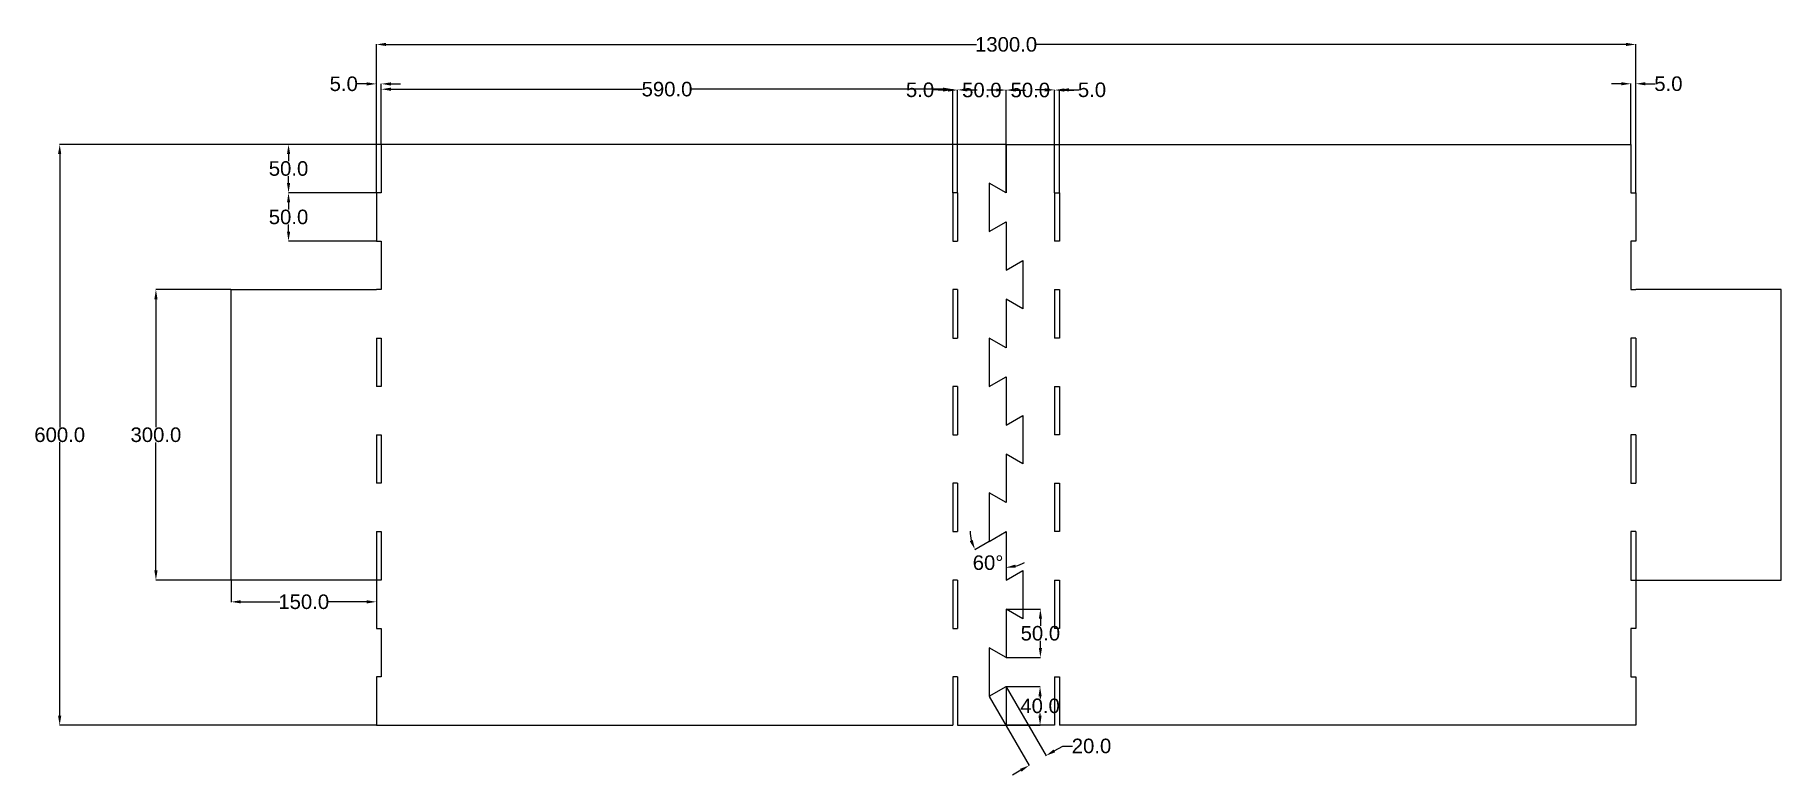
# Model space of a CAD drawing. Header units: millimetres. Extents: x -352 to 1450, y -51 to 713.
import ezdxf

# ---------------------------------------------------------------- set-up
doc = ezdxf.new("R2010")
doc.units = ezdxf.units.MM
doc.header["$LTSCALE"] = 30
doc.header["$MEASUREMENT"] = 0
doc.layers.add('POINT', color=8, linetype='Continuous')
doc.styles.get("Standard").update_dxf_attribs({"font": 'arial.ttf', "height": 15})
doc.dimstyles.get("Standard").update_dxf_attribs({"dimtxt": 15, "dimasz": 10, "dimexe": 0.18, "dimexo": 0.0625, "dimgap": 0.09, "dimtad": 0, "dimtih": 1, "dimtoh": 1, "dimdec": 1, "dimzin": 0, "dimdsep": 46, "dimtxsty": 'Standard', "dimcen": 0.09, "dimadec": 0, "dimazin": 0, "dimtfac": 1, "dimtdec": 1, "dimtofl": 0, "dimtmove": 0, "dimatfit": 3, "dimfxl": 1, "dimtolj": 1, "dimtzin": 0, "dimarcsym": 0})

# ---------------------------------------------------------------- blocks, each defined once
blk = doc.blocks.new('*D14')
at = {"layer": 'Defpoints', "color": 0, "transparency": 16777216}
for p in [(1300, 703.2), (0, 550), (1300, 550)]:
    blk.add_point(p, dxfattribs=at)
at = {"layer": 'POINT', "color": 0, "lineweight": -2, "transparency": 16777216}
for p, q in [((0, 550.1), (0, 703.4)), ((10, 703.2), (619.5, 703.2)), ((1290, 703.2), (680.5, 703.2)), ((1300, 550.1), (1300, 703.4))]:
    blk.add_line(p, q, dxfattribs=at)
at = {"layer": 'POINT', "color": 0, "transparency": 16777216}
for points in [[(10, 704.9), (10, 701.6), (0, 703.2)], [(1290, 704.9), (1290, 701.6), (1300, 703.2)]]:
    blk.add_solid(points, dxfattribs=at)
at = {"layer": 'POINT', "color": 0, "transparency": 16777216, "insert": (650, 703.2), "char_height": 15, "attachment_point": 5}
blk.add_mtext('\\A1;1300.0', dxfattribs=at)
blk = doc.blocks.new('*D15')
at = {"layer": 'Defpoints', "color": 0, "transparency": 16777216}
for p in [(0, 662.5), (0, 600), (5, 600)]:
    blk.add_point(p, dxfattribs=at)
at = {"layer": 'POINT', "color": 0, "lineweight": -2, "transparency": 16777216}
for p, q in [((-10, 662.5), (-20, 662.5)), ((0, 600.1), (0, 662.6)), ((5, 600.1), (5, 662.6)), ((15, 662.5), (25, 662.5))]:
    blk.add_line(p, q, dxfattribs=at)
at = {"layer": 'POINT', "color": 0, "transparency": 16777216}
for points in [[(-10, 664.1), (-10, 660.8), (0, 662.5)], [(15, 664.1), (15, 660.8), (5, 662.5)]]:
    blk.add_solid(points, dxfattribs=at)
at = {"layer": 'POINT', "color": 0, "transparency": 16777216, "insert": (-33.7, 662.5), "char_height": 15, "attachment_point": 5}
blk.add_mtext('\\A1;5.0', dxfattribs=at)
blk = doc.blocks.new('*D16')
at = {"layer": 'Defpoints', "color": 0, "transparency": 16777216}
for p in [(5, 600), (-90.7, 550), (5, 550)]:
    blk.add_point(p, dxfattribs=at)
at = {"layer": 'POINT', "color": 0, "lineweight": -2, "transparency": 16777216}
for p, q in [((4.9, 600), (-90.8, 600)), ((-90.7, 590), (-90.7, 582.7)), ((-90.7, 560), (-90.7, 567.3)), ((4.9, 550), (-90.8, 550))]:
    blk.add_line(p, q, dxfattribs=at)
at = {"layer": 'POINT', "color": 0, "transparency": 16777216}
for points in [[(-92.3, 590), (-89, 590), (-90.7, 600)], [(-92.3, 560), (-89, 560), (-90.7, 550)]]:
    blk.add_solid(points, dxfattribs=at)
at = {"layer": 'POINT', "color": 0, "transparency": 16777216, "insert": (-90.7, 575), "char_height": 15, "attachment_point": 5}
blk.add_mtext('\\A1;50.0', dxfattribs=at)
blk = doc.blocks.new('*D22')
at = {"layer": 'Defpoints', "color": 0, "transparency": 16777216}
for p in [(1300, 662.6), (1295, 600), (1300, 600)]:
    blk.add_point(p, dxfattribs=at)
at = {"layer": 'POINT', "color": 0, "lineweight": -2, "transparency": 16777216}
for p, q in [((1285, 662.6), (1275, 662.6)), ((1295, 600.1), (1295, 662.8)), ((1300, 600.1), (1300, 662.8)), ((1310, 662.6), (1320, 662.6))]:
    blk.add_line(p, q, dxfattribs=at)
at = {"layer": 'POINT', "color": 0, "transparency": 16777216}
for points in [[(1285, 664.3), (1285, 661), (1295, 662.6)], [(1310, 664.3), (1310, 661), (1300, 662.6)]]:
    blk.add_solid(points, dxfattribs=at)
at = {"layer": 'POINT', "color": 0, "transparency": 16777216, "insert": (1333.7, 662.6), "char_height": 15, "attachment_point": 5}
blk.add_mtext('\\A1;5.0', dxfattribs=at)
blk = doc.blocks.new('*D30')
at = {"layer": 'Defpoints', "color": 0, "transparency": 16777216}
for p in [(0, 550), (-90.7, 500), (0, 500)]:
    blk.add_point(p, dxfattribs=at)
at = {"layer": 'POINT', "color": 0, "lineweight": -2, "transparency": 16777216}
for p, q in [((-0.1, 550), (-90.8, 550)), ((-90.7, 540), (-90.7, 532.7)), ((-90.7, 510), (-90.7, 517.3)), ((-0.1, 500), (-90.8, 500))]:
    blk.add_line(p, q, dxfattribs=at)
at = {"layer": 'POINT', "color": 0, "transparency": 16777216}
for points in [[(-92.3, 540), (-89, 540), (-90.7, 550)], [(-92.3, 510), (-89, 510), (-90.7, 500)]]:
    blk.add_solid(points, dxfattribs=at)
at = {"layer": 'POINT', "color": 0, "transparency": 16777216, "insert": (-90.7, 525), "char_height": 15, "attachment_point": 5}
blk.add_mtext('\\A1;50.0', dxfattribs=at)
blk = doc.blocks.new('*D31')
at = {"layer": 'Defpoints', "color": 0, "transparency": 16777216}
for p in [(-150, 450), (-227.6, 150), (-150, 150)]:
    blk.add_point(p, dxfattribs=at)
at = {"layer": 'POINT', "color": 0, "lineweight": -2, "transparency": 16777216}
for p, q in [((-150.1, 450), (-227.7, 450)), ((-227.6, 440), (-227.6, 307.8)), ((-227.6, 160), (-227.6, 292.2)), ((-150.1, 150), (-227.7, 150))]:
    blk.add_line(p, q, dxfattribs=at)
at = {"layer": 'POINT', "color": 0, "transparency": 16777216}
for points in [[(-229.2, 440), (-225.9, 440), (-227.6, 450)], [(-229.2, 160), (-225.9, 160), (-227.6, 150)]]:
    blk.add_solid(points, dxfattribs=at)
at = {"layer": 'POINT', "color": 0, "transparency": 16777216, "insert": (-227.6, 300), "char_height": 15, "attachment_point": 5}
blk.add_mtext('\\A1;300.0', dxfattribs=at)
blk = doc.blocks.new('*D32')
at = {"layer": 'Defpoints', "color": 0, "transparency": 16777216}
for p in [(-150, 150), (0, 150), (-150, 127.5)]:
    blk.add_point(p, dxfattribs=at)
at = {"layer": 'POINT', "color": 0, "lineweight": -2, "transparency": 16777216}
for p, q in [((-150, 149.9), (-150, 127.3)), ((0, 149.9), (0, 127.3)), ((-140, 127.5), (-99.7, 127.5)), ((-10, 127.5), (-50.3, 127.5))]:
    blk.add_line(p, q, dxfattribs=at)
at = {"layer": 'POINT', "color": 0, "transparency": 16777216}
for points in [[(-140, 129.2), (-140, 125.9), (-150, 127.5)], [(-10, 129.2), (-10, 125.9), (0, 127.5)]]:
    blk.add_solid(points, dxfattribs=at)
at = {"layer": 'POINT', "color": 0, "transparency": 16777216, "insert": (-75, 127.5), "char_height": 15, "attachment_point": 5}
blk.add_mtext('\\A1;150.0', dxfattribs=at)
blk = doc.blocks.new('*D33')
at = {"layer": 'Defpoints', "color": 0, "transparency": 16777216}
for p in [(5, 600), (0, 0), (-326.9, 0)]:
    blk.add_point(p, dxfattribs=at)
at = {"layer": 'POINT', "color": 0, "lineweight": -2, "transparency": 16777216}
for p, q in [((4.9, 600), (-327.1, 600)), ((-326.9, 590), (-326.9, 307.7)), ((-326.9, 10), (-326.9, 292.3)), ((-0.1, 0), (-327.1, 0))]:
    blk.add_line(p, q, dxfattribs=at)
at = {"layer": 'POINT', "color": 0, "transparency": 16777216}
for points in [[(-328.6, 590), (-325.3, 590), (-326.9, 600)], [(-328.6, 10), (-325.3, 10), (-326.9, 0)]]:
    blk.add_solid(points, dxfattribs=at)
at = {"layer": 'POINT', "color": 0, "transparency": 16777216, "insert": (-326.9, 300), "char_height": 15, "attachment_point": 5}
blk.add_mtext('\\A1;600.0', dxfattribs=at)
blk = doc.blocks.new('*D37')
at = {"layer": 'Defpoints', "color": 0, "transparency": 16777216}
for p in [(700, 656.1), (650, 600), (700, 550)]:
    blk.add_point(p, dxfattribs=at)
at = {"layer": 'POINT', "color": 0, "lineweight": -2, "transparency": 16777216}
for p, q in [((640, 656.1), (630, 656.1)), ((650, 600.1), (650, 656.3)), ((700, 550.1), (700, 656.3)), ((710, 656.1), (720, 656.1))]:
    blk.add_line(p, q, dxfattribs=at)
at = {"layer": 'POINT', "color": 0, "transparency": 16777216}
for points in [[(640, 657.8), (640, 654.5), (650, 656.1)], [(710, 657.8), (710, 654.5), (700, 656.1)]]:
    blk.add_solid(points, dxfattribs=at)
at = {"layer": 'POINT', "color": 0, "transparency": 16777216, "insert": (675, 656.1), "char_height": 15, "attachment_point": 5}
blk.add_mtext('\\A1;50.0', dxfattribs=at)
blk = doc.blocks.new('*D38')
at = {"layer": 'Defpoints', "color": 0, "transparency": 16777216}
for p in [(650, 656.1), (600, 550), (650, 550)]:
    blk.add_point(p, dxfattribs=at)
at = {"layer": 'POINT', "color": 0, "lineweight": -2, "transparency": 16777216}
for p, q in [((590, 656.1), (580, 656.1)), ((600, 550.1), (600, 656.3)), ((650, 550.1), (650, 656.3)), ((660, 656.1), (670, 656.1))]:
    blk.add_line(p, q, dxfattribs=at)
at = {"layer": 'POINT', "color": 0, "transparency": 16777216}
for points in [[(590, 657.8), (590, 654.5), (600, 656.1)], [(660, 657.8), (660, 654.5), (650, 656.1)]]:
    blk.add_solid(points, dxfattribs=at)
at = {"layer": 'POINT', "color": 0, "transparency": 16777216, "insert": (625, 656.1), "char_height": 15, "attachment_point": 5}
blk.add_mtext('\\A1;50.0', dxfattribs=at)
blk = doc.blocks.new('*D39')
at = {"layer": 'Defpoints', "color": 0, "transparency": 16777216}
for p in [(595, 656.3), (595, 550), (600, 550)]:
    blk.add_point(p, dxfattribs=at)
at = {"layer": 'POINT', "color": 0, "lineweight": -2, "transparency": 16777216}
for p, q in [((585, 656.3), (575, 656.3)), ((595, 550.1), (595, 656.5)), ((600, 550.1), (600, 656.5)), ((610, 656.3), (620, 656.3))]:
    blk.add_line(p, q, dxfattribs=at)
at = {"layer": 'POINT', "color": 0, "transparency": 16777216}
for points in [[(585, 658), (585, 654.6), (595, 656.3)], [(610, 658), (610, 654.6), (600, 656.3)]]:
    blk.add_solid(points, dxfattribs=at)
at = {"layer": 'POINT', "color": 0, "transparency": 16777216, "insert": (561.2, 656.3), "char_height": 15, "attachment_point": 5}
blk.add_mtext('\\A1;5.0', dxfattribs=at)
blk = doc.blocks.new('*D40')
at = {"layer": 'Defpoints', "color": 0, "transparency": 16777216}
for p in [(5, 657), (5, 600), (595, 550)]:
    blk.add_point(p, dxfattribs=at)
at = {"layer": 'POINT', "color": 0, "lineweight": -2, "transparency": 16777216}
for p, q in [((5, 600.1), (5, 657.1)), ((15, 657), (274.6, 657)), ((585, 657), (325.4, 657)), ((595, 550.1), (595, 657.1))]:
    blk.add_line(p, q, dxfattribs=at)
at = {"layer": 'POINT', "color": 0, "transparency": 16777216}
for points in [[(15, 658.6), (15, 655.3), (5, 657)], [(585, 658.6), (585, 655.3), (595, 657)]]:
    blk.add_solid(points, dxfattribs=at)
at = {"layer": 'POINT', "color": 0, "transparency": 16777216, "insert": (300, 657), "char_height": 15, "attachment_point": 5}
blk.add_mtext('\\A1;590.0', dxfattribs=at)
blk = doc.blocks.new('*D41')
at = {"layer": 'Defpoints', "color": 0, "transparency": 16777216}
for p in [(705, 656.3), (700, 550), (705, 550)]:
    blk.add_point(p, dxfattribs=at)
at = {"layer": 'POINT', "color": 0, "lineweight": -2, "transparency": 16777216}
for p, q in [((690, 656.3), (680, 656.3)), ((700, 550.1), (700, 656.5)), ((705, 550.1), (705, 656.5)), ((715, 656.3), (725, 656.3))]:
    blk.add_line(p, q, dxfattribs=at)
at = {"layer": 'POINT', "color": 0, "transparency": 16777216}
for points in [[(690, 658), (690, 654.6), (700, 656.3)], [(715, 658), (715, 654.6), (705, 656.3)]]:
    blk.add_solid(points, dxfattribs=at)
at = {"layer": 'POINT', "color": 0, "transparency": 16777216, "insert": (738.7, 656.3), "char_height": 15, "attachment_point": 5}
blk.add_mtext('\\A1;5.0', dxfattribs=at)
blk = doc.blocks.new('*D43')
at = {"layer": 'Defpoints', "color": 0, "transparency": 16777216}
for p in [(649.9, 120), (649.9, 70), (685.4, 70)]:
    blk.add_point(p, dxfattribs=at)
at = {"layer": 'POINT', "color": 0, "lineweight": -2, "transparency": 16777216}
for p, q in [((650, 120), (685.6, 120)), ((685.4, 110), (685.4, 102.7)), ((685.4, 80), (685.4, 87.3)), ((650, 70), (685.6, 70))]:
    blk.add_line(p, q, dxfattribs=at)
at = {"layer": 'POINT', "color": 0, "transparency": 16777216}
for points in [[(683.8, 110), (687.1, 110), (685.4, 120)], [(683.8, 80), (687.1, 80), (685.4, 70)]]:
    blk.add_solid(points, dxfattribs=at)
at = {"layer": 'POINT', "color": 0, "transparency": 16777216, "insert": (685.4, 95), "char_height": 15, "attachment_point": 5}
blk.add_mtext('\\A1;50.0', dxfattribs=at)
blk = doc.blocks.new('*D44')
at = {"layer": 'Defpoints', "color": 0, "transparency": 16777216}
for p in [(649.9, 40), (650, 0), (685.1, 0)]:
    blk.add_point(p, dxfattribs=at)
at = {"layer": 'POINT', "color": 0, "lineweight": -2, "transparency": 16777216}
for p, q in [((650, 40), (685.2, 40)), ((685.1, 30), (685.1, 27.7)), ((650.1, 0), (685.2, 0)), ((685.1, 10), (685.1, 12.3))]:
    blk.add_line(p, q, dxfattribs=at)
at = {"layer": 'POINT', "color": 0, "transparency": 16777216}
for points in [[(683.4, 30), (686.7, 30), (685.1, 40)], [(683.4, 10), (686.7, 10), (685.1, 0)]]:
    blk.add_solid(points, dxfattribs=at)
at = {"layer": 'POINT', "color": 0, "transparency": 16777216, "insert": (685.1, 20), "char_height": 15, "attachment_point": 5}
blk.add_mtext('\\A1;40.0', dxfattribs=at)
blk = doc.blocks.new('*D45')
at = {"layer": 'Defpoints', "color": 0, "transparency": 16777216}
for p in [(649.9, 40), (632.6, 30), (691.2, -31.4)]:
    blk.add_point(p, dxfattribs=at)
at = {"layer": 'POINT', "color": 0, "lineweight": -2, "transparency": 16777216}
for p, q in [((650, 39.9), (691.3, -31.6)), ((632.6, 29.9), (673.9, -41.6)), ((699.8, -26.4), (708.5, -21.4)), ((708.5, -21.4), (718.5, -21.4)), ((665.2, -46.4), (656.5, -51.4))]:
    blk.add_line(p, q, dxfattribs=at)
at = {"layer": 'POINT', "color": 0, "transparency": 16777216}
for points in [[(699, -25), (700.7, -27.9), (691.2, -31.4)], [(664.4, -45), (666, -47.9), (673.9, -41.4)]]:
    blk.add_solid(points, dxfattribs=at)
at = {"layer": 'POINT', "color": 0, "transparency": 16777216, "insert": (738.2, -21.4), "char_height": 15, "attachment_point": 5}
blk.add_mtext('\\A1;20.0', dxfattribs=at)
blk = doc.blocks.new('*D46')
at = {"layer": 'Defpoints', "color": 0, "transparency": 16777216}
for p in [(649.9, 200), (649.9, 200), (632.6, 190), (626.1, 171.6), (649.9, 150)]:
    blk.add_point(p, dxfattribs=at)
at = {"layer": 'POINT', "color": 0, "lineweight": -2, "transparency": 16777216}
blk.add_line((632.6, 190), (617.7, 181.4), dxfattribs=at)
for start, end in [(178.953, 194.4765), (285.5235, 301.047)]:
    blk.add_arc((649.9, 200), 37, start, end, dxfattribs=at)
at = {"layer": 'POINT', "color": 0, "transparency": 16777216}
for points in [[(615.6, 191.4), (612.5, 190.1), (617.9, 181.5)], [(660.1, 162.7), (659.6, 166), (649.9, 163)]]:
    blk.add_solid(points, dxfattribs=at)
at = {"layer": 'POINT', "color": 0, "transparency": 16777216, "insert": (631.4, 167.9), "char_height": 15, "attachment_point": 5}
blk.add_mtext('\\A1;60°', dxfattribs=at)

msp = doc.modelspace()

# ---------------------------------------------------------------- linework, layer by layer
for p, q in [((650, 600), (5, 600)), ((5, 600), (5, 550)), ((650, 600), (1295, 600)), ((650, 600), (650, 550)), ((1295, 600), (1295, 550)), ((650, 550), (632.68, 560)), ((632.68, 560), (632.68, 510)), ((0, 550), (0, 500)), ((5, 550), (0, 550)), ((599.97, 550), (594.97, 550)), ((594.97, 550), (594.97, 500)), ((599.97, 550), (599.97, 500)), ((700, 550), (700, 500)), ((700, 550), (705, 550)), ((705, 550), (705, 500)), ((1295, 550), (1300, 550)), ((1300, 550), (1300, 500)), ((632.68, 510), (650, 520)), ((650, 520), (650, 470)), ((0, 500), (5, 500)), ((5, 500), (5, 450)), ((594.97, 500), (599.97, 500)), ((705, 500), (700, 500)), ((1300, 500), (1295, 500)), ((1295, 500), (1295, 450)), ((650, 470), (667.32, 480)), ((667.32, 480), (667.32, 430)), ((-150, 150), (-150, 450)), ((-150, 450), (0, 450)), ((5, 450), (0, 450)), ((599.97, 450), (594.97, 450)), ((594.97, 450), (594.97, 400)), ((599.97, 450), (599.97, 400)), ((650, 440), (649.93, 390)), ((667.32, 430), (650, 440)), ((700, 450), (705, 450)), ((700, 450), (700, 400)), ((705, 450), (705, 400)), ((1295, 450), (1300, 450)), ((1450, 450), (1300, 450)), ((1450, 150), (1450, 450)), ((0, 400), (5, 400)), ((0, 400), (0, 350)), ((5, 400), (5, 350)), ((594.97, 400), (599.97, 400)), ((649.93, 390), (632.61, 400)), ((632.61, 400), (632.61, 350)), ((705, 400), (700, 400)), ((1300, 400), (1295, 400)), ((1295, 400), (1295, 350)), ((1300, 400), (1300, 350)), ((5, 350), (0, 350)), ((599.97, 350), (594.97, 350)), ((594.97, 350), (594.97, 300)), ((599.97, 350), (599.97, 300)), ((632.61, 350), (649.93, 360)), ((649.93, 360), (649.93, 310)), ((700, 350), (705, 350)), ((700, 350), (700, 300)), ((705, 350), (705, 300)), ((1295, 350), (1300, 350)), ((649.93, 310), (667.25, 320)), ((667.25, 320), (667.25, 270)), ((0, 300), (5, 300)), ((0, 300), (0, 250)), ((5, 300), (5, 250)), ((594.97, 300), (599.97, 300)), ((705, 300), (700, 300)), ((1300, 300), (1295, 300)), ((1295, 300), (1295, 250)), ((1300, 300), (1300, 250)), ((667.25, 270), (649.93, 280)), ((649.93, 280), (649.93, 230)), ((5, 250), (0, 250)), ((599.97, 250), (594.97, 250)), ((594.97, 250), (594.97, 200)), ((599.97, 250), (599.97, 200)), ((649.93, 230), (632.61, 240)), ((632.61, 240), (632.61, 190)), ((700, 250), (705, 250)), ((700, 250), (700, 200)), ((705, 250), (705, 200)), ((1295, 250), (1300, 250)), ((0, 200), (5, 200)), ((0, 200), (0, 100)), ((5, 200), (5, 150)), ((594.97, 200), (599.97, 200)), ((632.61, 190), (649.93, 200)), ((649.93, 200), (649.93, 150)), ((705, 200), (700, 200)), ((1300, 200), (1295, 200)), ((1295, 200), (1295, 150)), ((1300, 200), (1300, 100)), ((0, 150), (-150, 150)), ((5, 150), (0, 150)), ((599.97, 150), (594.97, 150)), ((594.97, 150), (594.97, 100)), ((599.97, 150), (599.97, 100)), ((649.93, 150), (667.25, 160)), ((667.25, 160), (667.25, 110)), ((700, 150), (705, 150)), ((700, 150), (700, 100)), ((705, 150), (705, 100)), ((1295, 150), (1300, 150)), ((1300, 150), (1450, 150)), ((667.25, 110), (649.93, 120)), ((649.93, 120), (649.93, 70)), ((0, 100), (5, 100)), ((5, 100), (5, 50)), ((594.97, 100), (599.97, 100)), ((705, 100), (700, 100)), ((1300, 100), (1295, 100)), ((1295, 100), (1295, 50)), ((649.93, 70), (632.61, 80)), ((632.61, 80), (632.61, 30)), ((5, 50), (0, 50)), ((0, 50), (0, 0)), ((599.97, 50), (594.97, 50)), ((594.97, 50), (594.97, 0)), ((599.97, 50), (599.97, 0)), ((632.61, 30), (649.93, 40)), ((649.93, 40), (649.93, 0)), ((700, 50), (705, 50)), ((700, 50), (700, 0)), ((705, 50), (705, 0)), ((1295, 50), (1300, 50)), ((1300, 50), (1300, 0)), ((0, 0), (594.87, 0)), ((599.87, 0), (650, 0)), ((700, 0), (650, 0)), ((1300, 0), (705, 0))]:
    msp.add_line(p, q)

# ---------------------------------------------------------------- dimensions: what is measured, and where the dimension line sits
at = {"layer": 'POINT'}
dim = msp.add_linear_dim(base=(1300, 703.24), p1=(0, 550), p2=(1300, 550), dimstyle='Standard', override={"dimdec": 1}, dxfattribs=at)
dim.commit()
dim.dimension.update_dxf_attribs({"geometry": '*D14', "text_midpoint": (650, 703.24)})
for base, p1, p2, picture, middle in [((0, 662.46), (5, 600), (0, 600), '*D15', (-33.72, 662.46)), ((1300, 662.64), (1295, 600), (1300, 600), '*D22', (1333.72, 662.64)), ((5, 656.96), (594.97, 550), (5, 600), '*D40', (299.98, 656.96)), ((594.97, 656.3), (599.97, 550), (594.97, 550), '*D39', (561.25, 656.3)), ((650, 656.12), (599.97, 550), (650, 550), '*D38', (624.98, 656.12)), ((700, 656.12), (650, 600), (700, 550), '*D37', (675, 656.12)), ((705, 656.3), (700, 550), (705, 550), '*D41', (738.72, 656.3)), ((-150, 127.52), (0, 150), (-150, 150), '*D32', (-75, 127.52))]:
    dim = msp.add_linear_dim(base=base, p1=p1, p2=p2, dimstyle='Standard', dxfattribs=at)
    dim.commit()
    dim.dimension.update_dxf_attribs({"geometry": picture, "text_midpoint": middle})
for base, p1, p2, picture, middle in [((-326.92, 0), (5, 600), (0, 0), '*D33', (-326.92, 300)), ((-90.65, 550), (5, 600), (5, 550), '*D16', (-90.65, 575)), ((-90.65, 500), (0, 550), (0, 500), '*D30', (-90.65, 525)), ((-227.56, 150), (-150, 450), (-150, 150), '*D31', (-227.56, 300)), ((685.45, 70), (649.93, 120), (649.93, 70), '*D43', (685.45, 95)), ((685.07, 0), (649.93, 40), (650, 0), '*D44', (685.07, 20))]:
    dim = msp.add_linear_dim(base=base, p1=p1, p2=p2, angle=90, dimstyle='Standard', dxfattribs=at)
    dim.commit()
    dim.dimension.update_dxf_attribs({"geometry": picture, "text_midpoint": middle})
dim = msp.add_angular_dim_2l(base=(626.14, 171.64), line1=((649.93, 200), (649.93, 150)), line2=((632.61, 190), (649.93, 200)), dimstyle='Standard', dxfattribs=at)
dim.commit()
dim.dimension.update_dxf_attribs({"geometry": '*D46', "text_midpoint": (631.42, 167.94)})
dim = msp.add_aligned_dim(p1=(632.61, 30), p2=(649.93, 40), distance=-82.48, dimstyle='Standard', dxfattribs=at)
dim.commit()
dim.dimension.update_dxf_attribs({"geometry": '*D45', "text_midpoint": (738.17, -21.43)})

doc.saveas('drawing.dxf')
